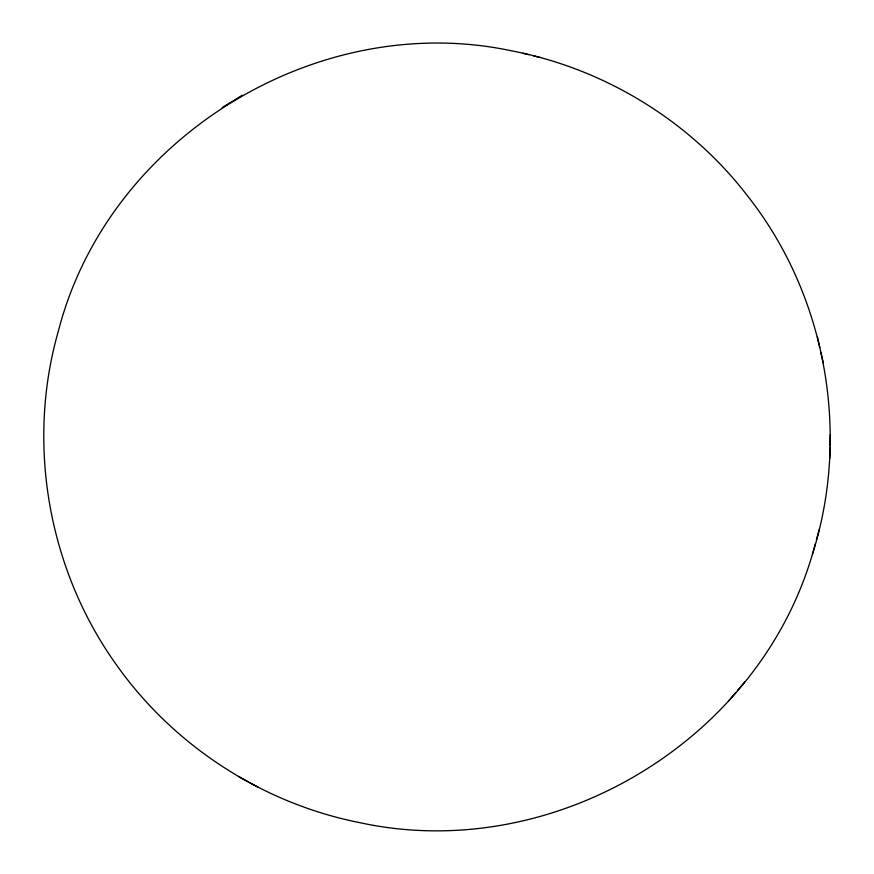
<?xml version="1.0" encoding="UTF-8"?>
<svg xmlns="http://www.w3.org/2000/svg" width="874" height="874" viewBox="0 0 874 874"><rect width="100%" height="100%" fill="white"/><g stroke="black" fill="none" stroke-linecap="round" stroke-linejoin="round"><path stroke-width="1.31" d="M812.383 554.4C850.817 433.799 826.105 295.401 747.631 196.005C690.22 121.18 604.721 68.817 512.164 50.954C317.666 9.09 108.201 137.721 58.492 330.656C26.056 443.096 48.125 569.291 116.144 664.437C173.38 745.609 262.375 803.403 359.815 822.663C555.252 865.14 764.695 738.071 815.322 543.857M829.721 458.511L829.994 447.51M830.027 445.762L830.3 434.76M816.436 539.64L819.408 528.978M728.534 701.014L735.733 692.525M737.481 690.493L744.899 681.742M222.258 107.491L232.145 101.45M232.899 101.013L242.295 95.266M522.991 53.27L528.606 54.636M533.599 55.903L539.903 57.433M238.405 776.483L248.074 781.749M249.33 782.459L258.464 787.441M817.376 336.949L819.812 347.623M820.861 352.375L823.319 363.147"/></g></svg>
